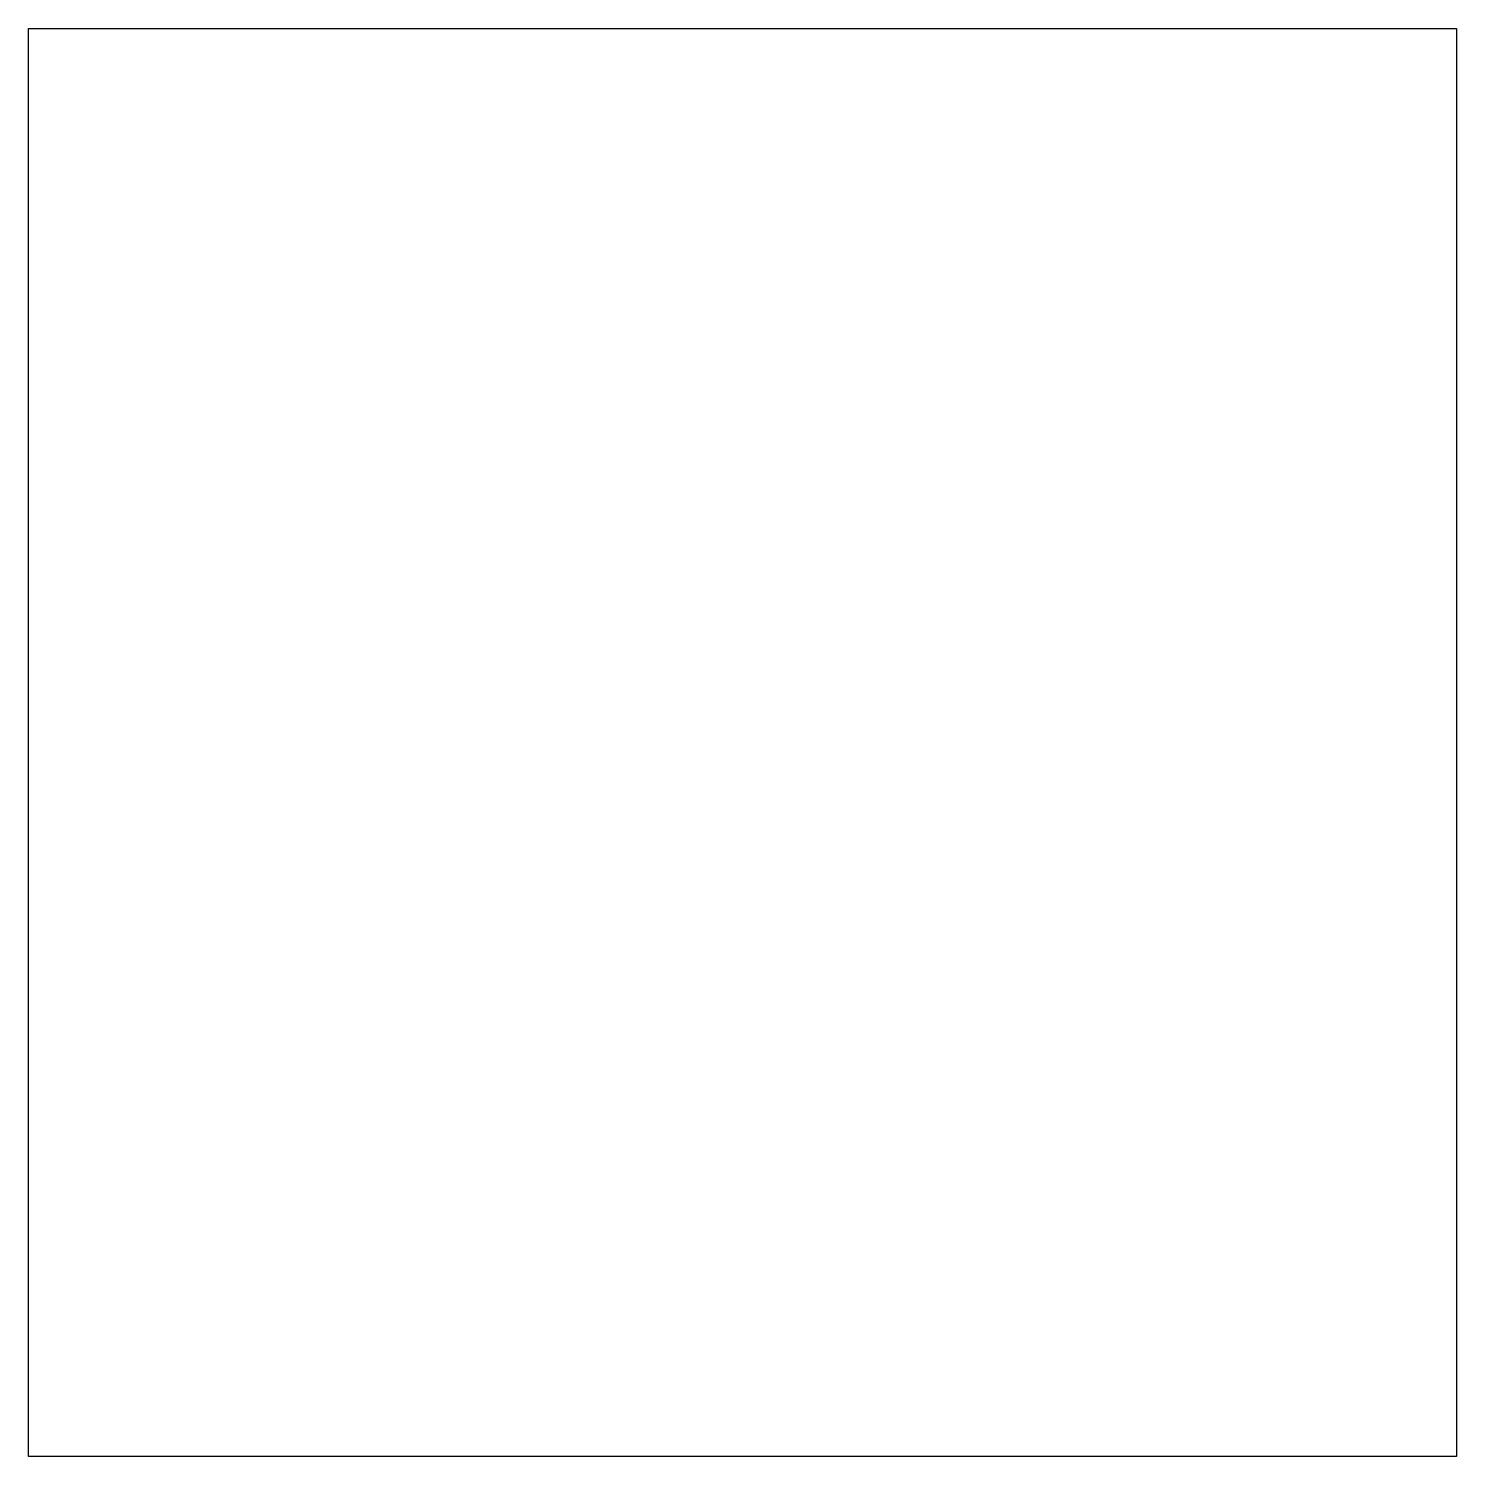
# Model space of a CAD drawing. Header units: inches. Extents: x -248 to 458, y -204 to 501.
import ezdxf

# ---------------------------------------------------------------- set-up
doc = ezdxf.new("R2010")
doc.units = ezdxf.units.IN
doc.header["$MEASUREMENT"] = 0
doc.layers.add('Layer 1', color=7, linetype='Continuous')
picture_1 = doc.add_image_def('image1.png', size_in_pixel=(2000, 2000))

msp = doc.modelspace()

# ---------------------------------------------------------------- pictures from other files: only their frames are drawn
at = {"layer": 'Layer 1'}
image = msp.add_image(picture_1, insert=(-247.65, -204.26), size_in_units=(705.56, 705.56), dxfattribs=at)

doc.saveas('drawing.dxf')
